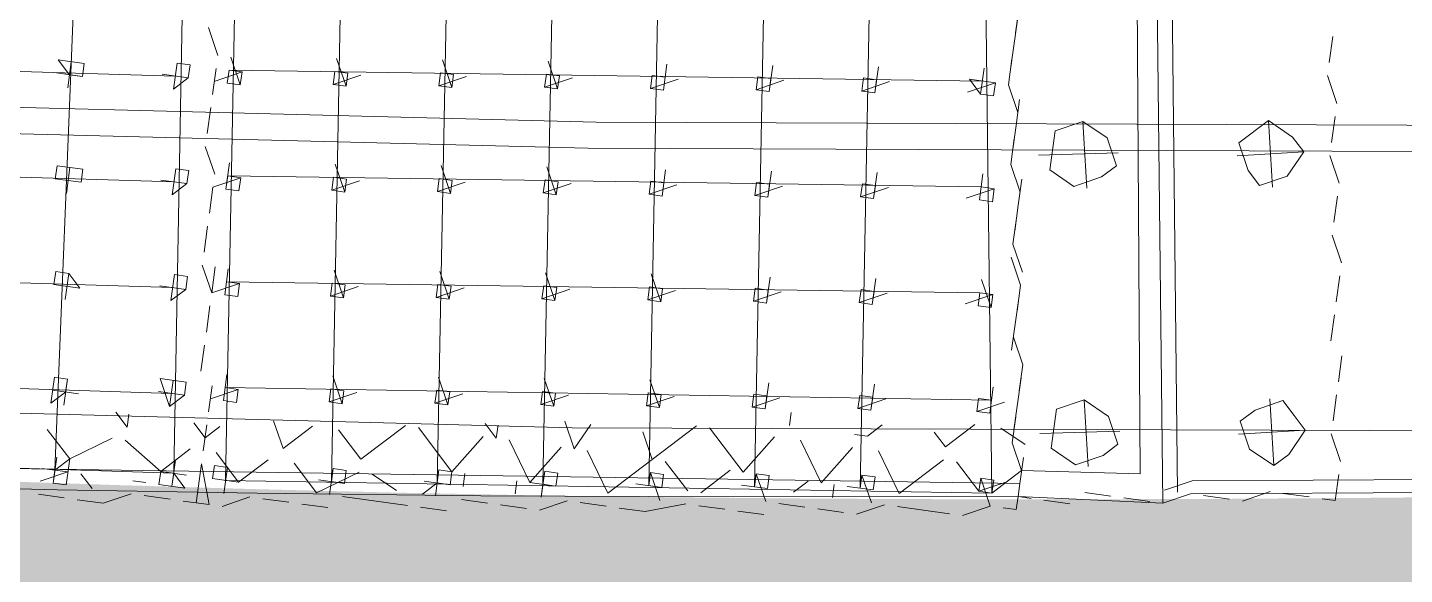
# Model space of a CAD drawing. Header units: millimetres. Extents: x -286774 to 170591, y -126585 to 81607.
# Drawn here: x -97000 to -71035, y -83704 to -73393 of the extents above; entities that cross this region are included whole.
import ezdxf

# ---------------------------------------------------------------- set-up
doc = ezdxf.new("R2010")
doc.units = ezdxf.units.MM
doc.header["$LTSCALE"] = 100
doc.header["$MEASUREMENT"] = 0
doc.layers.add('ARC-VIEW', color=90, linetype='Continuous', lineweight=5)
doc.layers.add('TAN CANG-profile- REVISE1$0$8', color=17, linetype='Continuous', lineweight=0)

msp = doc.modelspace()

# ---------------------------------------------------------------- hatches: boundary and pattern name
at = {"layer": 'TAN CANG-profile- REVISE1$0$8'}
h = msp.add_hatch(dxfattribs=at)
h.set_pattern_fill('GRASS', color=256, scale=70, angle=-7.8306)
h.set_pattern_definition([(90, (-16713.7, 158199.1), (-1257.236, 1257.236), [333.375, -2181.097]), (45, (-16713.7, 158199.1), (-1257.236, 1257.236), [333.375, -1444.625]), (135, (-16713.7, 158199.1), (-1257.236, -1257.236), [333.375, -1444.625])])
h.paths.add_polyline_path([(67588, -93301), (69446, -91820), (68414, -90167, 0.109266), (79302, -76062), (77536, -76203), (75765, -76327), (73983, -76419), (72186, -76463), (70370, -76447), (68544, -76399), (66725, -76375), (64931, -76428), (63179, -76616), (61488, -76992), (59868, -77594), (58308, -78387), (56788, -79319), (55290, -80336), (53794, -81385), (52284, -82414), (50739, -83371), (49152, -84230), (47528, -84997), (45871, -85681), (44188, -86290), (42482, -86830), (40760, -87311), (39025, -87739), (37285, -88124), (35541, -88471), (33794, -88783), (32043, -89062), (30288, -89312), (28528, -89533), (26763, -89729), (24992, -89902), (23214, -90054), (21429, -90188), (19637, -90305), (17837, -90409), (16028, -90500), (14209, -90583), (12384, -90650), (10558, -90685), (8738, -90669), (6931, -90585), (5143, -90415), (3380, -90141), (1650, -89745), (-42, -89210), (-1689, -88517, -0.150314), (-16357, -80861), (-18955, -80842), (-21616, -81093), (-24265, -81302), (-26893, -81416), (-29515, -81481), (-32144, -81536), (-34779, -81589), (-37416, -81642), (-40052, -81696), (-42687, -81750), (-45321, -81804), (-47954, -81858), (-50586, -81912), (-53219, -81965), (-55852, -82018), (-58486, -82069), (-61120, -82117), (-63754, -82161), (-66389, -82200), (-69024, -82233), (-71659, -82259), (-74293, -82278), (-76928, -82287), (-79563, -82286), (-82197, -82274), (-84832, -82249), (-87466, -82212), (-90099, -82160), (-92732, -82095), (-95365, -82017), (-97998, -81929), (-100630, -81829), (-103262, -81721), (-105894, -81604), (-108526, -81481), (-111157, -81350), (-113789, -81215), (-116420, -81076), (-119051, -80933), (-121682, -80789), (-124314, -80643), (-124415, -81379), (-144611, -79837), (-165110, -77518), (-185482, -74348), (-195485, -72421), (-205295, -70256), (-206309, -70366), (-207276, -71779), (-204912, -72011), (-202550, -72251), (-200189, -72507), (-197832, -72789), (-195480, -73104), (-193132, -73456), (-190789, -73839), (-188449, -74241), (-186110, -74649), (-183770, -75053), (-181428, -75450), (-179087, -75840), (-176744, -76226), (-174401, -76609), (-172058, -76991), (-169715, -77374), (-167372, -77759), (-165030, -78147), (-162688, -78536), (-160346, -78925), (-158004, -79314), (-155661, -79702), (-153319, -80090), (-150977, -80476), (-148634, -80863), (-146292, -81250), (-143949, -81637), (-141607, -82024), (-139264, -82412), (-136922, -82801), (-134580, -83191), (-132239, -83582), (-129897, -83974), (-127556, -84368), (-125215, -84763), (-122874, -85160), (-120533, -85557), (-118193, -85956), (-115852, -86355), (-113512, -86756), (-111172, -87157), (-108832, -87560), (-106493, -87963), (-104153, -88366), (-101813, -88770), (-99474, -89174), (-97134, -89577), (-94794, -89980), (-92454, -90382), (-90114, -90782), (-87774, -91182), (-85434, -91581), (-83093, -91980), (-80753, -92378), (-78412, -92776), (-76071, -93174), (-73731, -93572), (-71390, -93969), (-69049, -94367), (-66708, -94764), (-64368, -95160), (-62027, -95557), (-59686, -95953), (-57345, -96348), (-55004, -96744), (-52663, -97139), (-50322, -97535), (-47981, -97931), (-45640, -98328), (-43300, -98726), (-40959, -99124), (-38619, -99524), (-36279, -99926), (-33939, -100328), (-31599, -100729), (-29258, -101127), (-26916, -101520), (-24574, -101906), (-22230, -102283), (-19884, -102650), (-17537, -103005), (-15188, -103347), (-12836, -103676), (-10483, -103992), (-8128, -104294), (-5771, -104581), (-3412, -104854), (-1051, -105113), (1312, -105354), (3677, -105576), (6044, -105774), (8412, -105947), (10782, -106090), (13154, -106201), (15527, -106276), (17901, -106313), (20276, -106312), (22651, -106270), (25025, -106188), (27397, -106063), (29768, -105896), (32135, -105684), (34496, -105422), (36851, -105106), (39197, -104730), (41531, -104290), (43852, -103783), (46157, -103206), (48443, -102558), (50708, -101840), (52947, -101051), (55160, -100190), (57344, -99257), (59500, -98254), (61620, -97174), (63687, -95999), (65680, -94711)])

# ---------------------------------------------------------------- linework, layer by layer
at = {"layer": 'ARC-VIEW'}
msp.add_line((-75069, -82184), (-69821, -82157), dxfattribs=at)
at = {"layer": 'ARC-VIEW', "flags": 128}
msp.add_lwpolyline([(-124307, -80673), (-123884, -80704), (-122856, -80777), (-121311, -80883), (-119335, -81016), (-117012, -81167), (-114430, -81327), (-111675, -81489), (-108832, -81644), (-105959, -81785), (-102996, -81911), (-99853, -82018), (-96441, -82106), (-92671, -82174), (-88454, -82219), (-83701, -82240), (-78322, -82236)], dxfattribs=at)
at = {"layer": 'TAN CANG-profile- REVISE1$0$8'}
for p, q in [((-95555, -58640), (-96484, -81737)), ((-93806, -58631), (-94244, -81795)), ((-75314, -82151), (-75577, -58640)), ((-92825, -58765), (-93264, -81930)), ((-90831, -58790), (-91269, -81954)), ((-88836, -58815), (-89275, -81979)), ((-86842, -58839), (-87281, -82003)), ((-84847, -58864), (-85286, -82028)), ((-82853, -58888), (-83292, -82053)), ((-80859, -58913), (-81297, -82077)), ((-79109, -58904), (-78813, -82169)), ((-75593, -82362), (-75856, -58852)), ((-76016, -81805), (-76168, -59308)), ((-78301, -73000), (-78368, -73490)), ((-93411, -73918), (-93588, -73394)), ((-93411, -73918), (-93588, -73394)), ((-78334, -73245), (-78402, -73735)), ((-78402, -73735), (-78469, -74225)), ((-72452, -74054), (-72385, -73563)), ((-94213, -74307), (-108141, -73890)), ((-94213, -74307), (-108141, -73890)), ((-92988, -74476), (-93166, -73952)), ((-90994, -74500), (-91171, -73977)), ((-78436, -73980), (-78503, -74470)), ((-96453, -74249), (-95963, -74316)), ((-95929, -74071), (-96419, -74004)), ((-96419, -74004), (-96208, -74283)), ((-96242, -74528), (-96174, -74038)), ((-95963, -74316), (-95929, -74071)), ((-94247, -74552), (-94180, -74062)), ((-94180, -74062), (-94247, -74552)), ((-93935, -74096), (-94180, -74062)), ((-93968, -74341), (-93935, -74096)), ((-93512, -74654), (-93444, -74163)), ((-93512, -74654), (-93444, -74163)), ((-93478, -74408), (-92954, -74231)), ((-93199, -74197), (-93233, -74442)), ((-78993, -74403), (-93199, -74197)), ((-92954, -74231), (-93199, -74197)), ((-92988, -74476), (-92954, -74231)), ((-91205, -74222), (-91239, -74467)), ((-90960, -74255), (-91205, -74222)), ((-90993, -74501), (-90960, -74255)), ((-89210, -74246), (-89244, -74491)), ((-88965, -74280), (-89210, -74246)), ((-88999, -74525), (-89177, -74001)), ((-87005, -74550), (-87182, -74026)), ((-85010, -74574), (-84943, -74084)), ((-83016, -74599), (-82948, -74108)), ((-81021, -74623), (-80954, -74133)), ((-79027, -74648), (-78959, -74158)), ((-96208, -74283), (-95963, -74316)), ((-94458, -74274), (-93968, -74341)), ((-94247, -74552), (-93968, -74341)), ((-93233, -74442), (-92988, -74476)), ((-91239, -74467), (-90715, -74289)), ((-91239, -74467), (-90993, -74501)), ((-89244, -74491), (-88720, -74314)), ((-89244, -74491), (-88999, -74525)), ((-88999, -74525), (-88965, -74280)), ((-87216, -74271), (-87250, -74516)), ((-87250, -74516), (-86726, -74338)), ((-87250, -74516), (-87005, -74550)), ((-86971, -74304), (-87216, -74271)), ((-87005, -74550), (-86971, -74304)), ((-85222, -74295), (-85255, -74540)), ((-85255, -74540), (-84731, -74363)), ((-84977, -74329), (-85222, -74295)), ((-85010, -74574), (-84977, -74329)), ((-83227, -74320), (-83261, -74565)), ((-83261, -74565), (-82737, -74387)), ((-82982, -74354), (-83227, -74320)), ((-83016, -74599), (-82982, -74354)), ((-81233, -74344), (-81266, -74590)), ((-81266, -74590), (-80743, -74412)), ((-80988, -74378), (-81233, -74344)), ((-81021, -74623), (-80988, -74378)), ((-79272, -74614), (-78748, -74436)), ((-78748, -74436), (-79238, -74369)), ((-79238, -74369), (-79027, -74648)), ((-78782, -74681), (-78748, -74436)), ((-78503, -74470), (-78325, -74994)), ((-72308, -74823), (-72486, -74299)), ((-85255, -74540), (-85010, -74574)), ((-83261, -74565), (-83016, -74599)), ((-81266, -74590), (-81021, -74623)), ((-79027, -74648), (-78782, -74681)), ((-78292, -74749), (-78359, -75239)), ((-93613, -75389), (-93546, -74899)), ((-93613, -75389), (-93546, -74899)), ((-78359, -75239), (-78426, -75729)), ((-77100, -75163), (-77624, -75340)), ((-76643, -75475), (-77100, -75163)), ((-77023, -76422), (-77100, -75163)), ((-73601, -75144), (-74159, -75567)), ((-73145, -75457), (-73601, -75144)), ((-73525, -76403), (-73601, -75144)), ((-72409, -75558), (-72342, -75068)), ((-78393, -75484), (-78460, -75974)), ((-77624, -75340), (-77725, -76075)), ((-76466, -75999), (-76643, -75475)), ((-72933, -75736), (-73145, -75457)), ((-93469, -76158), (-93647, -75634)), ((-93469, -76158), (-93647, -75634)), ((-76432, -75754), (-77936, -75797)), ((-72933, -75736), (-74192, -75812)), ((-74159, -75567), (-73981, -76091)), ((-73246, -76192), (-72933, -75736)), ((-72265, -76327), (-72443, -75803)), ((-94238, -76302), (-108165, -75885)), ((-96444, -75998), (-96478, -76244)), ((-95954, -76066), (-96444, -75998)), ((-96266, -76522), (-96199, -76032)), ((-95987, -76311), (-95954, -76066)), ((-94272, -76547), (-94204, -76057)), ((-94204, -76057), (-94272, -76547)), ((-93959, -76090), (-94204, -76057)), ((-93258, -76437), (-93190, -75946)), ((-91018, -76495), (-91196, -75971)), ((-89024, -76519), (-89201, -75996)), ((-87029, -76544), (-87207, -76020)), ((-78460, -75974), (-78282, -76498)), ((-77725, -76075), (-77268, -76388)), ((-76745, -76210), (-76466, -75999)), ((-96478, -76244), (-95987, -76311)), ((-96477, -76243), (-95987, -76311)), ((-94483, -76268), (-93993, -76335)), ((-94272, -76547), (-93993, -76335)), ((-93993, -76335), (-93959, -76090)), ((-93503, -76403), (-92979, -76225)), ((-93224, -76191), (-93258, -76437)), ((-79018, -76397), (-93224, -76191)), ((-92979, -76225), (-93224, -76191)), ((-93013, -76470), (-92979, -76225)), ((-91229, -76216), (-91263, -76461)), ((-91263, -76461), (-90739, -76283)), ((-90985, -76250), (-91229, -76216)), ((-91018, -76495), (-90985, -76250)), ((-89235, -76241), (-89269, -76486)), ((-89269, -76486), (-88745, -76308)), ((-88990, -76274), (-89235, -76241)), ((-89024, -76519), (-88990, -76274)), ((-87241, -76265), (-87274, -76510)), ((-87274, -76510), (-86750, -76333)), ((-86996, -76299), (-87241, -76265)), ((-87029, -76544), (-86996, -76299)), ((-85246, -76290), (-85280, -76535)), ((-85001, -76323), (-85246, -76290)), ((-85035, -76569), (-84967, -76078)), ((-85035, -76569), (-85001, -76323)), ((-83252, -76314), (-83285, -76559)), ((-83006, -76348), (-83252, -76314)), ((-83040, -76593), (-82973, -76103)), ((-81046, -76618), (-80978, -76127)), ((-79051, -76642), (-78984, -76152)), ((-78249, -76253), (-78316, -76743)), ((-77268, -76388), (-76745, -76210)), ((-73981, -76091), (-73770, -76370)), ((-73770, -76370), (-73246, -76192)), ((-93570, -76893), (-93503, -76403)), ((-93570, -76893), (-93503, -76403)), ((-93258, -76437), (-93013, -76470)), ((-91263, -76461), (-91018, -76495)), ((-89269, -76486), (-89024, -76519)), ((-87274, -76510), (-87029, -76544)), ((-85280, -76535), (-84756, -76357)), ((-85280, -76535), (-85035, -76569)), ((-83285, -76559), (-82762, -76382)), ((-83285, -76559), (-83040, -76593)), ((-83040, -76593), (-83006, -76348)), ((-81257, -76339), (-81291, -76584)), ((-81291, -76584), (-80767, -76406)), ((-81291, -76584), (-81046, -76618)), ((-81012, -76373), (-81257, -76339)), ((-81046, -76618), (-81012, -76373)), ((-79297, -76609), (-78773, -76431)), ((-79018, -76397), (-79051, -76642)), ((-78772, -76431), (-79018, -76397)), ((-78806, -76676), (-78772, -76431)), ((-72367, -77062), (-72299, -76572)), ((-79051, -76642), (-78806, -76676)), ((-78316, -76743), (-78384, -77234)), ((-78350, -76988), (-78417, -77479)), ((-93671, -77628), (-93604, -77138)), ((-93671, -77628), (-93604, -77138)), ((-72223, -77831), (-72400, -77307)), ((-78417, -77479), (-78240, -78003)), ((-94263, -78296), (-108435, -77845)), ((-93527, -78397), (-93705, -77873)), ((-78451, -77724), (-78273, -78248)), ((-96468, -77993), (-96502, -78238)), ((-96223, -78027), (-96468, -77993)), ((-96291, -78517), (-96223, -78027)), ((-96012, -78305), (-96223, -78027)), ((-94296, -78541), (-94229, -78051)), ((-94229, -78051), (-94296, -78541)), ((-93984, -78085), (-94229, -78051)), ((-94017, -78330), (-93984, -78085)), ((-93527, -78397), (-93460, -77907)), ((-93282, -78431), (-93215, -77941)), ((-91043, -78489), (-91220, -77965)), ((-89048, -78514), (-89226, -77990)), ((-87054, -78538), (-87231, -78015)), ((-85059, -78563), (-85237, -78039)), ((-83065, -78588), (-82997, -78097)), ((-81070, -78612), (-81003, -78122)), ((-78831, -78670), (-79009, -78146)), ((-72324, -78566), (-72256, -78076)), ((-96502, -78238), (-96012, -78305)), ((-96502, -78238), (-96012, -78305)), ((-94508, -78262), (-94017, -78330)), ((-94296, -78541), (-94017, -78330)), ((-93527, -78397), (-93003, -78220)), ((-93248, -78186), (-93282, -78431)), ((-79042, -78392), (-93248, -78186)), ((-93003, -78220), (-93248, -78186)), ((-93037, -78465), (-93003, -78220)), ((-91254, -78210), (-91288, -78456)), ((-91288, -78456), (-90764, -78278)), ((-91009, -78244), (-91254, -78210)), ((-91042, -78489), (-91009, -78244)), ((-89260, -78235), (-89293, -78480)), ((-89293, -78480), (-88769, -78302)), ((-89014, -78269), (-89260, -78235)), ((-89048, -78514), (-89014, -78269)), ((-87265, -78260), (-87299, -78505)), ((-87299, -78505), (-86775, -78327)), ((-87020, -78293), (-87265, -78260)), ((-87054, -78538), (-87020, -78293)), ((-85271, -78284), (-85304, -78529)), ((-85304, -78529), (-84781, -78352)), ((-85026, -78318), (-85271, -78284)), ((-85060, -78563), (-85026, -78318)), ((-83276, -78309), (-83310, -78554)), ((-83310, -78554), (-82786, -78376)), ((-83031, -78342), (-83276, -78309)), ((-83065, -78587), (-83031, -78342)), ((-81282, -78333), (-81316, -78578)), ((-81316, -78578), (-80792, -78401)), ((-81037, -78367), (-81282, -78333)), ((-81070, -78612), (-81037, -78367)), ((-79042, -78392), (-79076, -78637)), ((-78797, -78425), (-79042, -78392)), ((-78273, -78248), (-78341, -78738)), ((-93628, -79133), (-93561, -78642)), ((-93628, -79133), (-93561, -78642)), ((-93282, -78431), (-93037, -78465)), ((-91288, -78456), (-91042, -78489)), ((-89293, -78480), (-89048, -78514)), ((-87299, -78505), (-87054, -78538)), ((-85304, -78529), (-85060, -78563)), ((-83310, -78554), (-83065, -78587)), ((-81316, -78578), (-81070, -78612)), ((-79321, -78603), (-78797, -78425)), ((-79076, -78637), (-78831, -78670)), ((-78831, -78670), (-78797, -78425)), ((-78307, -78493), (-78374, -78983)), ((-72425, -79302), (-72357, -78811)), ((-78374, -78983), (-78442, -79473)), ((-93729, -79868), (-93662, -79378)), ((-93729, -79868), (-93662, -79378)), ((-78408, -79228), (-78230, -79752)), ((-72281, -80071), (-72213, -79580)), ((-94287, -80291), (-108460, -79840)), ((-93307, -80425), (-93239, -79935)), ((-91067, -80484), (-91245, -79960)), ((-78230, -79752), (-78298, -80242)), ((-96493, -79987), (-96560, -80477)), ((-96248, -80021), (-96493, -79987)), ((-96315, -80511), (-96248, -80021)), ((-96282, -80266), (-96248, -80021)), ((-94008, -80079), (-94498, -80012)), ((-94498, -80012), (-94321, -80536)), ((-94321, -80536), (-94253, -80046)), ((-94042, -80324), (-94008, -80079)), ((-93586, -80637), (-93518, -80147)), ((-93586, -80637), (-93518, -80147)), ((-93552, -80392), (-93028, -80214)), ((-93273, -80180), (-93307, -80426)), ((-78822, -80420), (-93273, -80180)), ((-93028, -80214), (-93273, -80180)), ((-93062, -80459), (-93028, -80214)), ((-91279, -80205), (-91312, -80450)), ((-91034, -80239), (-91279, -80205)), ((-89284, -80229), (-89318, -80475)), ((-89039, -80263), (-89284, -80229)), ((-89073, -80508), (-89250, -79984)), ((-87078, -80533), (-87256, -80009)), ((-85084, -80557), (-85262, -80034)), ((-83089, -80582), (-83022, -80092)), ((-81095, -80607), (-81028, -80116)), ((-78855, -80665), (-78788, -80175)), ((-78264, -79997), (-78332, -80487)), ((-96560, -80477), (-96282, -80266)), ((-96527, -80232), (-96036, -80300)), ((-94532, -80257), (-94042, -80324)), ((-94321, -80536), (-94042, -80324)), ((-93307, -80426), (-93062, -80459)), ((-91312, -80450), (-90788, -80272)), ((-91312, -80450), (-91067, -80484)), ((-91067, -80484), (-91034, -80239)), ((-89318, -80475), (-88794, -80297)), ((-89318, -80475), (-89073, -80508)), ((-89073, -80508), (-89039, -80263)), ((-87290, -80254), (-87323, -80499)), ((-87323, -80499), (-86800, -80321)), ((-87045, -80288), (-87290, -80254)), ((-87078, -80533), (-87045, -80288)), ((-85295, -80279), (-85329, -80524)), ((-85329, -80524), (-84805, -80346)), ((-85050, -80312), (-85295, -80279)), ((-85084, -80557), (-85050, -80312)), ((-83301, -80303), (-83335, -80548)), ((-83335, -80548), (-82811, -80371)), ((-83056, -80337), (-83301, -80303)), ((-83089, -80582), (-83056, -80337)), ((-81306, -80328), (-81340, -80573)), ((-81340, -80573), (-80816, -80395)), ((-81061, -80361), (-81306, -80328)), ((-81095, -80607), (-81061, -80361)), ((-79067, -80386), (-79101, -80631)), ((-79101, -80631), (-78577, -80453)), ((-78822, -80420), (-79067, -80386)), ((-78855, -80665), (-78822, -80420)), ((-78332, -80487), (-78399, -80977)), ((-77072, -80411), (-77596, -80588)), ((-76616, -80723), (-77072, -80411)), ((-76996, -81670), (-77072, -80411)), ((-73329, -80426), (-73853, -80604)), ((-73497, -81651), (-73574, -80392)), ((-73117, -80705), (-73329, -80426)), ((-72382, -80806), (-72315, -80316)), ((-95123, -80925), (-95335, -80646)), ((-95123, -80925), (-95090, -80680)), ((-87323, -80499), (-87078, -80533)), ((-85329, -80524), (-85084, -80557)), ((-83335, -80548), (-83089, -80582)), ((-82633, -80894), (-82599, -80649)), ((-82633, -80894), (-82599, -80649)), ((-81340, -80573), (-81095, -80607)), ((-79101, -80631), (-78855, -80665)), ((-78365, -80732), (-78433, -81222)), ((-77596, -80588), (-77697, -81324)), ((-76438, -81247), (-76616, -80723)), ((-73853, -80604), (-74131, -80815)), ((-72906, -80984), (-73117, -80705)), ((-96205, -81525), (-96628, -80968)), ((-93653, -81127), (-93864, -80848)), ((-93687, -81372), (-93619, -80882)), ((-93687, -81372), (-93619, -80882)), ((-93653, -81127), (-93374, -80916)), ((-92182, -81329), (-92360, -80805)), ((-92182, -81329), (-91625, -80907)), ((-90712, -81532), (-91135, -80974)), ((-90712, -81532), (-89875, -80897)), ((-88996, -81767), (-89630, -80931)), ((-88160, -81133), (-88371, -80855)), ((-88160, -81133), (-88126, -80888)), ((-86689, -81336), (-86867, -80812)), ((-86689, -81336), (-86377, -80879)), ((-85219, -81538), (-84382, -80904)), ((-83503, -81774), (-84137, -80937)), ((-81162, -81097), (-80884, -80885)), ((-79692, -81299), (-79134, -80876)), ((-78188, -81256), (-78644, -80944)), ((-76405, -81002), (-77909, -81045)), ((-72906, -80984), (-74165, -81060)), ((-74131, -80815), (-73954, -81339)), ((-73218, -81440), (-72906, -80984)), ((-96205, -81525), (-95402, -81136)), ((-94489, -81761), (-95157, -81170)), ((-88996, -81767), (-88405, -81100)), ((-87526, -81970), (-87915, -81167)), ((-85219, -81538), (-85396, -81014)), ((-83503, -81774), (-82912, -81106)), ((-82033, -81976), (-82422, -81173)), ((-81162, -81097), (-81408, -81063)), ((-79692, -81299), (-79903, -81020)), ((-78433, -81222), (-78255, -81746)), ((-76717, -81458), (-76438, -81247)), ((-72238, -81575), (-72416, -81051)), ((-94244, -81795), (-108417, -81344)), ((-96517, -81982), (-96450, -81492)), ((-96205, -81525), (-96484, -81737)), ((-96272, -82015), (-96205, -81525)), ((-94489, -81761), (-93932, -81338)), ((-93019, -81963), (-93442, -81406)), ((-87526, -81970), (-86934, -81302)), ((-86055, -82172), (-86444, -81369)), ((-82033, -81976), (-81441, -81308)), ((-80562, -82178), (-80951, -81376)), ((-78221, -81501), (-78289, -81991)), ((-77697, -81324), (-77241, -81636)), ((-77241, -81636), (-76717, -81458)), ((-73954, -81339), (-73497, -81651)), ((-73497, -81651), (-73218, -81440)), ((-96763, -81948), (-96239, -81770)), ((-96729, -81703), (-96239, -81770)), ((-96484, -81737), (-96517, -81982)), ((-94489, -81761), (-94523, -82006)), ((-94489, -81761), (-93999, -81829)), ((-94244, -81795), (-94489, -81761)), ((-94278, -82040), (-94211, -81550)), ((-93821, -82352), (-93720, -81617)), ((-93576, -82386), (-93720, -81617)), ((-93475, -81651), (-93509, -81896)), ((-93230, -81685), (-93475, -81651)), ((-93298, -82175), (-93230, -81685)), ((-93019, -81963), (-93230, -81685)), ((-93019, -81963), (-92461, -81541)), ((-91548, -82166), (-91971, -81608)), ((-91548, -82166), (-90746, -81777)), ((-91303, -82199), (-91236, -81709)), ((-91236, -81709), (-91269, -81954)), ((-90990, -81743), (-91236, -81709)), ((-91024, -81988), (-90990, -81743)), ((-89309, -82224), (-89241, -81734)), ((-89241, -81734), (-89275, -81979)), ((-88996, -81767), (-89241, -81734)), ((-89030, -82013), (-88996, -81767)), ((-87314, -82248), (-87247, -81758)), ((-87247, -81758), (-87281, -82003)), ((-87002, -81792), (-87247, -81758)), ((-86055, -82172), (-85219, -81538)), ((-85252, -81783), (-85286, -82028)), ((-85075, -82307), (-85252, -81783)), ((-85008, -81817), (-85252, -81783)), ((-84551, -82129), (-84974, -81571)), ((-84306, -82163), (-83748, -81740)), ((-80562, -82178), (-79726, -81544)), ((-79058, -82135), (-79480, -81578)), ((-78813, -82169), (-78255, -81746)), ((-78255, -81746), (-76016, -81805)), ((-96517, -81982), (-96272, -82015)), ((-95782, -82083), (-95994, -81804)), ((-95013, -81939), (-94768, -81973)), ((-94523, -82006), (-94033, -82074)), ((-94278, -82040), (-94244, -81795)), ((-94033, -82074), (-94244, -81795)), ((-93509, -81896), (-93019, -81963)), ((-93509, -81896), (-93019, -81963)), ((-78813, -82169), (-93264, -81930)), ((-91515, -81921), (-91024, -81988)), ((-91269, -81954), (-91024, -81988)), ((-90044, -82123), (-90500, -81810)), ((-89554, -82190), (-89275, -81979)), ((-89520, -81945), (-89030, -82013)), ((-89275, -81979), (-89030, -82013)), ((-88785, -82046), (-88751, -81801)), ((-87804, -82181), (-87771, -81936)), ((-87526, -81970), (-87035, -82037)), ((-87314, -82248), (-87281, -82003)), ((-87281, -82003), (-87035, -82037)), ((-87035, -82037), (-87002, -81792)), ((-85531, -81994), (-85041, -82062)), ((-85286, -82028), (-85041, -82062)), ((-85041, -82062), (-85008, -81817)), ((-83537, -82019), (-83047, -82086)), ((-83258, -81807), (-83292, -82053)), ((-83080, -82331), (-83258, -81807)), ((-83080, -82331), (-83258, -81807)), ((-83013, -81841), (-83258, -81807)), ((-83047, -82086), (-83013, -81841)), ((-82556, -82154), (-82278, -81942)), ((-81821, -82255), (-81787, -82010)), ((-81542, -82043), (-81052, -82111)), ((-81264, -81832), (-81297, -82077)), ((-81086, -82356), (-81264, -81832)), ((-81018, -81866), (-81264, -81832)), ((-81052, -82111), (-81018, -81866)), ((-79024, -81890), (-79058, -82135)), ((-79058, -82135), (-78534, -81958)), ((-78846, -82414), (-79024, -81890)), ((-78779, -81924), (-79024, -81890)), ((-78813, -82169), (-78779, -81924)), ((-78289, -81991), (-78322, -82236)), ((-75559, -82117), (-75035, -81939)), ((-75035, -81939), (-69787, -81912)), ((-72339, -82310), (-72272, -81820)), ((-96796, -82193), (-96306, -82261)), ((-96061, -82294), (-95571, -82362)), ((-95571, -82362), (-95047, -82184)), ((-94802, -82218), (-94312, -82285)), ((-93331, -82420), (-92807, -82242)), ((-92562, -82276), (-92072, -82343)), ((-91058, -82233), (-89833, -82402)), ((-88819, -82291), (-88328, -82359)), ((-83292, -82053), (-83047, -82086)), ((-81297, -82077), (-81052, -82111)), ((-79058, -82135), (-78813, -82169)), ((-78322, -82236), (-78356, -82482)), ((-78322, -82236), (-75593, -82362)), ((-78322, -82236), (-78077, -82270)), ((-77832, -82304), (-77342, -82371)), ((-77063, -82160), (-76573, -82227)), ((-76328, -82261), (-75838, -82328)), ((-75593, -82362), (-75069, -82184)), ((-75593, -82362), (-75069, -82184)), ((-74824, -82218), (-74334, -82286)), ((-74088, -82319), (-73565, -82142)), ((-73320, -82175), (-72829, -82243)), ((-72584, -82276), (-72339, -82310)), ((-94067, -82319), (-93576, -82386)), ((-91827, -82377), (-91337, -82444)), ((-89588, -82435), (-89097, -82503)), ((-88083, -82392), (-87593, -82460)), ((-87348, -82494), (-86824, -82316)), ((-86579, -82350), (-86089, -82417)), ((-85844, -82451), (-85354, -82518)), ((-85354, -82518), (-84585, -82374)), ((-84339, -82408), (-83849, -82475)), ((-83604, -82509), (-83114, -82576)), ((-82835, -82365), (-82345, -82432)), ((-82100, -82466), (-81610, -82534)), ((-81365, -82567), (-80841, -82390)), ((-80596, -82423), (-79615, -82558)), ((-79370, -82592), (-78846, -82414)), ((-78601, -82448), (-78356, -82482))]:
    msp.add_line(p, q, dxfattribs=at)
for points in [[(-123606, -73761), (-104945, -74701), (-86274, -75175), (-67597, -75246), (-48918, -74979), (-11568, -73690), (25747, -71826)], [(-123673, -74251), (-105091, -75193), (-86434, -75669), (-67728, -75744), (-48996, -75481), (-11559, -74195), (25680, -72316)], [(-124136, -79432), (-105473, -80440), (-86728, -80938), (-67928, -81004), (-49100, -80716), (-11468, -79394), (25952, -77598)], [(-124026, -80446), (-101171, -81648), (-78289, -81991)]]:
    msp.add_lwpolyline(points, dxfattribs=at)

doc.saveas('drawing.dxf')
